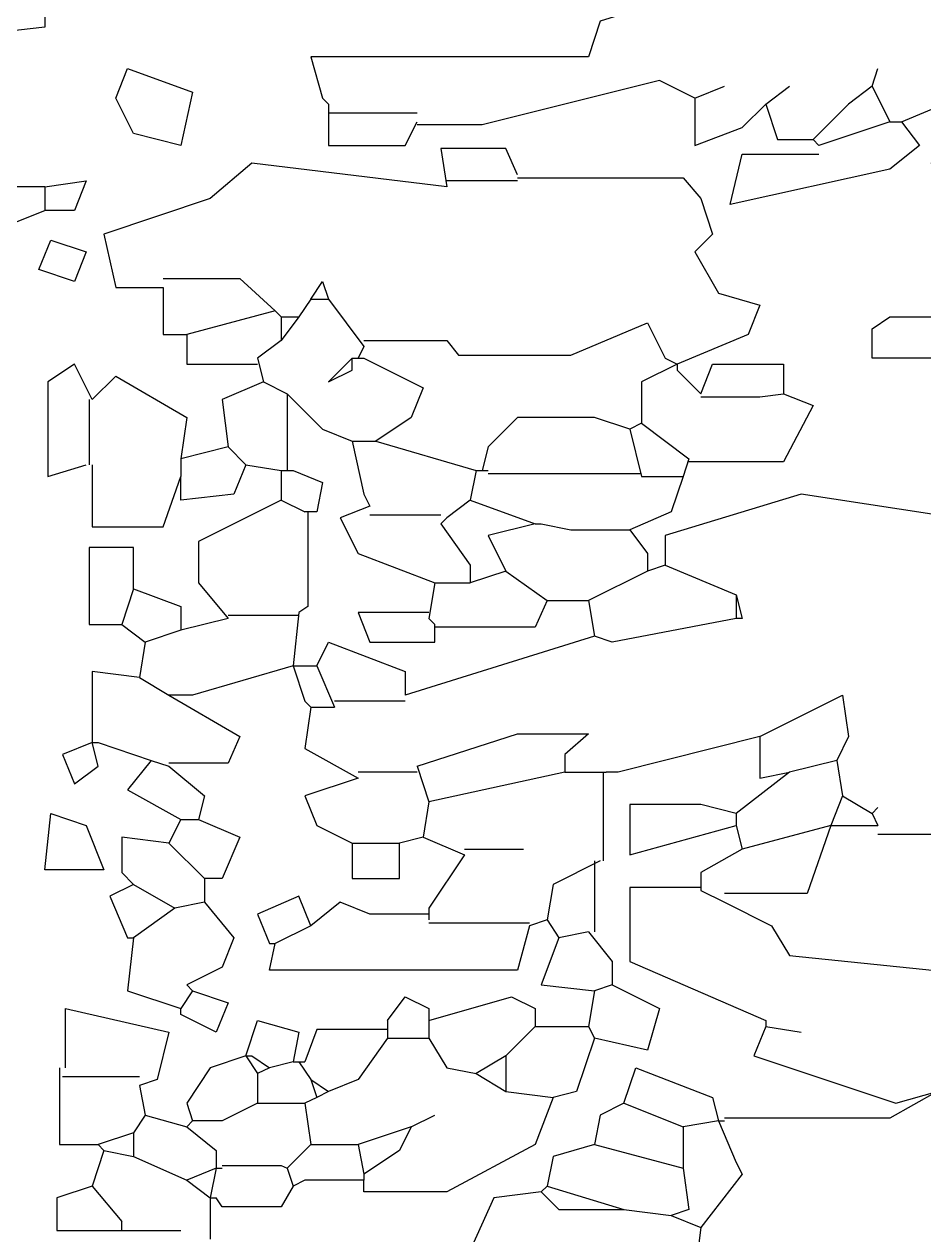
# Model space of a CAD drawing. Header units: metres. Extents: x -4 to 3.1, y -0.2 to 10.8.
# Drawn here: x -0.165 to 1.568, y 3.958 to 6.289 of the extents above; entities that cross this region are included whole.
import ezdxf

# ---------------------------------------------------------------- set-up
doc = ezdxf.new("R2010")
doc.units = ezdxf.units.M
doc.header["$LTSCALE"] = 0.2

msp = doc.modelspace()

# ---------------------------------------------------------------- linework, layer by layer
at = {"linetype": 'Continuous', "flags": 128}
for points in [[(1.457, 6.4539), (0.9447, 6.2946), (0.922, 6.2263), (0.387, 6.2263), (0.4098, 6.1466), (0.4212, 6.1352)], [(1.457, 6.4539), (0.9447, 6.2946), (0.922, 6.2263), (0.387, 6.2263), (0.4098, 6.1466), (0.4212, 6.1352)], [(-0.1252, 6.3856), (-0.1252, 6.2832), (-0.2277, 6.2718)], [(-0.1252, 6.3856), (-0.1252, 6.2832), (-0.2277, 6.2718)], [(0.0341, 6.2035), (0.1594, 6.158), (0.1366, 6.0555), (0.0455, 6.0783), (0.0114, 6.1466), (0.0341, 6.2035)], [(0.0341, 6.2035), (0.1594, 6.158), (0.1366, 6.0555), (0.0455, 6.0783), (0.0114, 6.1466), (0.0341, 6.2035)], [(1.4684, 6.1694), (1.4797, 6.2035)], [(1.4684, 6.1694), (1.4797, 6.2035)], [(1.1269, 6.1466), (1.0586, 6.1807), (0.7171, 6.0954), (0.5919, 6.0954)], [(1.1269, 6.1466), (1.0586, 6.1807), (0.7171, 6.0954), (0.5919, 6.0954)], [(1.1269, 6.1466), (1.1838, 6.1694)], [(1.2635, 6.1352), (1.309, 6.1694)], [(1.2635, 6.1352), (1.309, 6.1694)], [(1.2635, 6.1352), (1.309, 6.1694)], [(1.4684, 6.1694), (1.4228, 6.1352), (1.3545, 6.0669)], [(1.4684, 6.1694), (1.4228, 6.1352), (1.3545, 6.0669)], [(1.4684, 6.1694), (1.4228, 6.1352), (1.3545, 6.0669)], [(1.4684, 6.1694), (1.5025, 6.1011)], [(1.5253, 6.1011), (1.6619, 6.158), (1.7074, 6.1124), (1.5822, 6.0214), (1.6049, 5.9645), (1.8326, 6.0669), (1.9806, 5.9531), (2.1627, 6.0214), (2.1855, 5.9872)], [(1.5253, 6.1011), (1.6619, 6.158), (1.7074, 6.1124), (1.5822, 6.0214), (1.6049, 5.9645), (1.8326, 6.0669), (1.9806, 5.9531), (2.1627, 6.0214), (2.1855, 5.9872)], [(0.4212, 6.1352), (0.4212, 6.0555), (0.5691, 6.0555), (0.5919, 6.1011)], [(1.1269, 6.1466), (1.1269, 6.0555), (1.2179, 6.0897), (1.2635, 6.1352)], [(1.1269, 6.1466), (1.1269, 6.0555), (1.2179, 6.0897), (1.2635, 6.1352)], [(1.2635, 6.1352), (1.2862, 6.0669), (1.3545, 6.0669)], [(1.2635, 6.1352), (1.2862, 6.0669), (1.3545, 6.0669)], [(1.2635, 6.1352), (1.2862, 6.0669), (1.3545, 6.0669)], [(0.4212, 6.1181), (0.5919, 6.1181)], [(0.4212, 6.1181), (0.5919, 6.1181)], [(0.4212, 6.1181), (0.5919, 6.1181)], [(0.4212, 6.1181), (0.5919, 6.1181)], [(0.4212, 6.1181), (0.5919, 6.1181)], [(1.5253, 6.1011), (1.5594, 6.0555), (1.5025, 6.01), (1.1952, 5.9417), (1.2179, 6.0385), (1.3659, 6.0385)], [(1.5253, 6.1011), (1.5594, 6.0555), (1.5025, 6.01), (1.1952, 5.9417), (1.2179, 6.0385), (1.3659, 6.0385)], [(1.5253, 6.1011), (1.5594, 6.0555), (1.5025, 6.01), (1.1952, 5.9417), (1.2179, 6.0385), (1.3659, 6.0385)], [(1.5253, 6.1011), (1.5594, 6.0555), (1.5025, 6.01), (1.1952, 5.9417), (1.2179, 6.0385), (1.3659, 6.0385)], [(1.5253, 6.1011), (1.5594, 6.0555), (1.5025, 6.01), (1.1952, 5.9417), (1.2179, 6.0385), (1.3659, 6.0385)], [(1.5025, 6.1011), (1.3659, 6.0555)], [(1.5025, 6.1011), (1.3659, 6.0555)], [(1.5025, 6.1011), (1.3659, 6.0555)], [(1.5025, 6.1011), (1.3659, 6.0555)], [(1.5025, 6.1011), (1.3659, 6.0555)], [(1.5025, 6.1011), (1.3659, 6.0555)], [(1.5025, 6.1011), (1.3659, 6.0555)], [(1.5025, 6.1011), (1.3659, 6.0555)], [(1.5025, 6.1011), (1.3659, 6.0555)], [(1.5025, 6.1011), (1.5253, 6.1011)], [(1.5025, 6.1011), (1.5253, 6.1011)], [(1.3545, 6.0669), (1.3659, 6.0555)], [(0.7854, 5.9986), (0.7626, 6.0498), (0.6374, 6.0498), (0.6488, 5.9758)], [(0.7854, 5.9986), (0.7626, 6.0498), (0.6374, 6.0498), (0.6488, 5.9758)], [(0.6488, 5.9758), (0.2732, 6.0214), (0.1935, 5.9531), (-0.0114, 5.8848), (0.0114, 5.7823), (0.1024, 5.7823)], [(0.7854, 5.9929), (1.1041, 5.9929), (1.1383, 5.9531), (1.161, 5.8848), (1.1269, 5.8506), (1.1724, 5.771), (1.2521, 5.7482), (1.2293, 5.6913), (1.0927, 5.6344)], [(0.7854, 5.9929), (1.1041, 5.9929), (1.1383, 5.9531), (1.161, 5.8848), (1.1269, 5.8506), (1.1724, 5.771), (1.2521, 5.7482), (1.2293, 5.6913), (1.0927, 5.6344)], [(0.7854, 5.9929), (1.1041, 5.9929), (1.1383, 5.9531), (1.161, 5.8848), (1.1269, 5.8506), (1.1724, 5.771), (1.2521, 5.7482), (1.2293, 5.6913), (1.0927, 5.6344)], [(0.7854, 5.9929), (1.1041, 5.9929), (1.1383, 5.9531), (1.161, 5.8848), (1.1269, 5.8506), (1.1724, 5.771), (1.2521, 5.7482), (1.2293, 5.6913), (1.0927, 5.6344)], [(0.7854, 5.9929), (1.1041, 5.9929), (1.1383, 5.9531), (1.161, 5.8848), (1.1269, 5.8506), (1.1724, 5.771), (1.2521, 5.7482), (1.2293, 5.6913), (1.0927, 5.6344)], [(0.7854, 5.9929), (1.1041, 5.9929), (1.1383, 5.9531), (1.161, 5.8848), (1.1269, 5.8506), (1.1724, 5.771), (1.2521, 5.7482), (1.2293, 5.6913), (1.0927, 5.6344)], [(0.7854, 5.9929), (1.1041, 5.9929), (1.1383, 5.9531), (1.161, 5.8848), (1.1269, 5.8506), (1.1724, 5.771), (1.2521, 5.7482), (1.2293, 5.6913), (1.0927, 5.6344)], [(0.7854, 5.9929), (1.1041, 5.9929), (1.1383, 5.9531), (1.161, 5.8848), (1.1269, 5.8506), (1.1724, 5.771), (1.2521, 5.7482), (1.2293, 5.6913), (1.0927, 5.6344)], [(-0.1252, 5.9758), (-0.2049, 5.9758), (-0.1821, 5.9076), (-0.1252, 5.9303)], [(-0.1252, 5.9758), (-0.2049, 5.9758), (-0.1821, 5.9076), (-0.1252, 5.9303)], [(-0.1252, 5.9758), (-0.2049, 5.9758), (-0.1821, 5.9076), (-0.1252, 5.9303)], [(-0.1252, 5.9758), (-0.0455, 5.9872), (-0.0683, 5.9303), (-0.1252, 5.9303)], [(-0.1252, 5.9758), (-0.0455, 5.9872), (-0.0683, 5.9303), (-0.1252, 5.9303)], [(-0.1252, 5.9758), (-0.0455, 5.9872), (-0.0683, 5.9303), (-0.1252, 5.9303)], [(-0.1252, 5.9758), (-0.0455, 5.9872), (-0.0683, 5.9303), (-0.1252, 5.9303)], [(-0.1252, 5.9758), (-0.0455, 5.9872), (-0.0683, 5.9303), (-0.1252, 5.9303)], [(-0.1252, 5.9758), (-0.0455, 5.9872), (-0.0683, 5.9303), (-0.1252, 5.9303)], [(-0.1252, 5.9758), (-0.0455, 5.9872), (-0.0683, 5.9303), (-0.1252, 5.9303)], [(-0.1252, 5.9758), (-0.1252, 5.9303)], [(-0.1252, 5.9758), (-0.1252, 5.9303)], [(-0.1252, 5.9758), (-0.1252, 5.9303)], [(-0.1252, 5.9758), (-0.1252, 5.9303)], [(0.7854, 5.9872), (0.6488, 5.9872)], [(0.7854, 5.9872), (0.6488, 5.9872)], [(0.7854, 5.9872), (0.6488, 5.9872)], [(-0.1138, 5.8734), (-0.0455, 5.8506), (-0.0683, 5.7937), (-0.1366, 5.8165), (-0.1138, 5.8734)], [(-0.1138, 5.8734), (-0.0455, 5.8506), (-0.0683, 5.7937), (-0.1366, 5.8165), (-0.1138, 5.8734)], [(-0.1138, 5.8734), (-0.0455, 5.8506), (-0.0683, 5.7937), (-0.1366, 5.8165), (-0.1138, 5.8734)], [(0.1024, 5.7994), (0.2504, 5.7994), (0.3187, 5.7368)], [(0.1024, 5.7994), (0.2504, 5.7994), (0.3187, 5.7368)], [(0.1024, 5.7823), (0.1024, 5.6913), (0.148, 5.6913)], [(0.387, 5.7596), (0.4098, 5.7937), (0.4212, 5.7596)], [(0.387, 5.7596), (0.4098, 5.7937), (0.4212, 5.7596)], [(0.387, 5.7596), (0.3642, 5.7254)], [(0.387, 5.7596), (0.3642, 5.7254)], [(0.387, 5.7596), (0.3642, 5.7254)], [(0.387, 5.7596), (0.4212, 5.7596)], [(0.4212, 5.7596), (0.4894, 5.6685)], [(0.4212, 5.7596), (0.4894, 5.6685)], [(0.3187, 5.7368), (0.148, 5.6913)], [(0.3187, 5.7368), (0.3301, 5.7254)], [(0.3187, 5.7368), (0.3301, 5.7254)], [(0.3187, 5.7368), (0.3301, 5.7254)], [(0.3301, 5.7254), (0.3301, 5.6799)], [(0.3642, 5.7254), (0.3301, 5.6799)], [(0.3301, 5.7254), (0.3301, 5.6799)], [(0.3301, 5.7254), (0.3642, 5.7254)], [(0.3301, 5.7254), (0.3642, 5.7254)], [(0.3301, 5.7254), (0.3642, 5.7254)], [(0.3301, 5.7254), (0.3642, 5.7254)], [(0.3301, 5.7254), (0.3642, 5.7254)], [(0.4894, 5.6799), (0.6488, 5.6799), (0.6716, 5.6514), (0.8878, 5.6514), (1.0358, 5.7141), (1.07, 5.6458), (1.0927, 5.6344)], [(0.4894, 5.6799), (0.6488, 5.6799), (0.6716, 5.6514), (0.8878, 5.6514), (1.0358, 5.7141), (1.07, 5.6458), (1.0927, 5.6344)], [(0.4894, 5.6799), (0.6488, 5.6799), (0.6716, 5.6514), (0.8878, 5.6514), (1.0358, 5.7141), (1.07, 5.6458), (1.0927, 5.6344)], [(1.5025, 5.7254), (1.6277, 5.7254), (1.6163, 5.6458), (1.4684, 5.6458), (1.4684, 5.7027), (1.5025, 5.7254)], [(1.5025, 5.7254), (1.6277, 5.7254), (1.6163, 5.6458), (1.4684, 5.6458), (1.4684, 5.7027), (1.5025, 5.7254)], [(0.148, 5.6913), (0.148, 5.6344), (0.2846, 5.6344)], [(0.148, 5.6913), (0.148, 5.6344), (0.2846, 5.6344)], [(0.148, 5.6913), (0.148, 5.6344), (0.2846, 5.6344)], [(0.148, 5.6913), (0.148, 5.6344), (0.2846, 5.6344)], [(0.148, 5.6913), (0.148, 5.6344), (0.2846, 5.6344)], [(0.148, 5.6913), (0.148, 5.6344), (0.2846, 5.6344)], [(0.148, 5.6913), (0.148, 5.6344), (0.2846, 5.6344)], [(0.148, 5.6913), (0.148, 5.6344), (0.2846, 5.6344)], [(0.148, 5.6913), (0.148, 5.6344), (0.2846, 5.6344)], [(0.148, 5.6913), (0.148, 5.6344), (0.2846, 5.6344)], [(0.148, 5.6913), (0.148, 5.6344), (0.2846, 5.6344)], [(0.148, 5.6913), (0.148, 5.6344), (0.2846, 5.6344)], [(0.3301, 5.6799), (0.2846, 5.6458)], [(0.3301, 5.6799), (0.2846, 5.6458)], [(0.4894, 5.6685), (0.4781, 5.6458)], [(0.2846, 5.6458), (0.2959, 5.6002)], [(0.2846, 5.6458), (0.2959, 5.6002)], [(0.2846, 5.6458), (0.2959, 5.6002)], [(0.2846, 5.6458), (0.2959, 5.6002)], [(0.4667, 5.6458), (0.4212, 5.6002), (0.4667, 5.623), (0.4667, 5.6458)], [(0.4667, 5.6458), (0.4212, 5.6002), (0.4667, 5.623), (0.4667, 5.6458)], [(0.4667, 5.6458), (0.4781, 5.6458)], [(0.4781, 5.6458), (0.4894, 5.6458)], [(0.4894, 5.6458), (0.6033, 5.5888), (0.5805, 5.5319), (0.5122, 5.4864)], [(0.4894, 5.6458), (0.6033, 5.5888), (0.5805, 5.5319), (0.5122, 5.4864)], [(0.4894, 5.6458), (0.6033, 5.5888), (0.5805, 5.5319), (0.5122, 5.4864)], [(-0.0341, 5.5661), (-0.0683, 5.6344), (-0.1195, 5.6002), (-0.1195, 5.4181), (-0.0455, 5.4409)], [(-0.0341, 5.5661), (-0.0683, 5.6344), (-0.1195, 5.6002), (-0.1195, 5.4181), (-0.0455, 5.4409)], [(-0.0341, 5.5661), (-0.0683, 5.6344), (-0.1195, 5.6002), (-0.1195, 5.4181), (-0.0455, 5.4409)], [(-0.0341, 5.5661), (-0.0683, 5.6344), (-0.1195, 5.6002), (-0.1195, 5.4181), (-0.0455, 5.4409)], [(-0.0341, 5.5661), (-0.0683, 5.6344), (-0.1195, 5.6002), (-0.1195, 5.4181), (-0.0455, 5.4409)], [(-0.0341, 5.5661), (-0.0683, 5.6344), (-0.1195, 5.6002), (-0.1195, 5.4181), (-0.0455, 5.4409)], [(-0.0341, 5.5661), (-0.0683, 5.6344), (-0.1195, 5.6002), (-0.1195, 5.4181), (-0.0455, 5.4409)], [(-0.0341, 5.5661), (-0.0683, 5.6344), (-0.1195, 5.6002), (-0.1195, 5.4181), (-0.0455, 5.4409)], [(-0.0341, 5.5661), (-0.0683, 5.6344), (-0.1195, 5.6002), (-0.1195, 5.4181), (-0.0455, 5.4409)], [(-0.0341, 5.5661), (-0.0683, 5.6344), (-0.1195, 5.6002), (-0.1195, 5.4181), (-0.0455, 5.4409)], [(1.0927, 5.6344), (1.0244, 5.6002), (1.0244, 5.5205)], [(1.0927, 5.6344), (1.0244, 5.6002), (1.0244, 5.5205)], [(1.0927, 5.6344), (1.0244, 5.6002), (1.0244, 5.5205)], [(1.0927, 5.6344), (1.0244, 5.6002), (1.0244, 5.5205)], [(1.0927, 5.6344), (1.0244, 5.6002), (1.0244, 5.5205)], [(1.0927, 5.6344), (1.0927, 5.623)], [(1.0927, 5.623), (1.1383, 5.5775)], [(1.0927, 5.623), (1.1383, 5.5775)], [(1.1383, 5.5775), (1.161, 5.6344), (1.2976, 5.6344), (1.2976, 5.5775)], [(1.1383, 5.5775), (1.161, 5.6344), (1.2976, 5.6344), (1.2976, 5.5775)], [(1.1383, 5.5775), (1.161, 5.6344), (1.2976, 5.6344), (1.2976, 5.5775)], [(1.1383, 5.5775), (1.161, 5.6344), (1.2976, 5.6344), (1.2976, 5.5775)], [(1.1383, 5.5775), (1.161, 5.6344), (1.2976, 5.6344), (1.2976, 5.5775)], [(1.1383, 5.5775), (1.161, 5.6344), (1.2976, 5.6344), (1.2976, 5.5775)], [(1.1383, 5.5775), (1.161, 5.6344), (1.2976, 5.6344), (1.2976, 5.5775)], [(1.1383, 5.5775), (1.161, 5.6344), (1.2976, 5.6344), (1.2976, 5.5775)], [(-0.0341, 5.5661), (0.0114, 5.6116), (0.148, 5.5319), (0.1366, 5.4522)], [(-0.0341, 5.5661), (0.0114, 5.6116), (0.148, 5.5319), (0.1366, 5.4522)], [(0.2959, 5.6002), (0.2163, 5.5661), (0.2277, 5.475)], [(0.2959, 5.6002), (0.3415, 5.5775)], [(0.2959, 5.6002), (0.3415, 5.5775)], [(0.2959, 5.6002), (0.3415, 5.5775)], [(0.2959, 5.6002), (0.3415, 5.5775)], [(0.2959, 5.6002), (0.3415, 5.5775)], [(0.3415, 5.5775), (0.4098, 5.5092), (0.4667, 5.4864)], [(0.3415, 5.5775), (0.4098, 5.5092), (0.4667, 5.4864)], [(0.3415, 5.5775), (0.3415, 5.4295)], [(0.3415, 5.5775), (0.3415, 5.4295)], [(1.2976, 5.5775), (1.3545, 5.5547), (1.2976, 5.4466), (1.1155, 5.4466)], [(1.1383, 5.5718), (1.2521, 5.5718), (1.2976, 5.5775)], [(1.1383, 5.5718), (1.2521, 5.5718), (1.2976, 5.5775)], [(1.1383, 5.5718), (1.2521, 5.5718), (1.2976, 5.5775)], [(1.1383, 5.5718), (1.2521, 5.5718), (1.2976, 5.5775)], [(1.1383, 5.5718), (1.2521, 5.5718), (1.2976, 5.5775)], [(1.1383, 5.5718), (1.2521, 5.5718), (1.2976, 5.5775)], [(1.1383, 5.5718), (1.2521, 5.5718), (1.2976, 5.5775)], [(-0.0398, 5.5661), (-0.0398, 5.4409)], [(1.0017, 5.5092), (0.9334, 5.5319), (0.7854, 5.5319), (0.7285, 5.475), (0.7171, 5.4295)], [(1.0017, 5.5092), (0.9334, 5.5319), (0.7854, 5.5319), (0.7285, 5.475), (0.7171, 5.4295)], [(1.0017, 5.5092), (0.9334, 5.5319), (0.7854, 5.5319), (0.7285, 5.475), (0.7171, 5.4295)], [(1.0244, 5.5205), (1.0017, 5.5092)], [(1.0244, 5.5205), (1.0017, 5.5092)], [(1.0244, 5.5205), (1.0017, 5.5092)], [(1.0244, 5.5205), (1.0017, 5.5092)], [(1.0017, 5.5092), (1.0244, 5.4181)], [(1.0017, 5.5092), (1.0244, 5.4181)], [(1.0244, 5.5205), (1.1155, 5.4522)], [(1.0244, 5.5205), (1.1155, 5.4522)], [(1.8781, 5.5092), (1.7985, 5.4295), (1.844, 5.3783), (1.9919, 5.3783), (2.0375, 5.2986), (1.8895, 5.2986), (1.3318, 5.384), (1.07, 5.3043), (1.07, 5.2474)], [(0.4667, 5.4864), (0.5122, 5.4864)], [(0.4667, 5.4864), (0.5122, 5.4864)], [(0.4667, 5.4864), (0.5122, 5.4864)], [(0.4667, 5.4864), (0.5122, 5.4864)], [(0.4667, 5.4864), (0.5122, 5.4864)], [(0.4667, 5.4864), (0.5122, 5.4864)], [(0.4667, 5.4864), (0.5122, 5.4864)], [(0.4667, 5.4864), (0.5122, 5.4864)], [(0.4667, 5.4864), (0.5122, 5.4864)], [(0.4667, 5.4864), (0.4894, 5.384), (0.5008, 5.3612)], [(0.4667, 5.4864), (0.5122, 5.4864)], [(0.4667, 5.4864), (0.5122, 5.4864)], [(0.4667, 5.4864), (0.5122, 5.4864)], [(0.4667, 5.4864), (0.5122, 5.4864)], [(0.4667, 5.4864), (0.5122, 5.4864)], [(0.5122, 5.4864), (0.7057, 5.4295)], [(0.5122, 5.4864), (0.7057, 5.4295)], [(0.5122, 5.4864), (0.7057, 5.4295)], [(0.5122, 5.4864), (0.7057, 5.4295)], [(0.5122, 5.4864), (0.7057, 5.4295)], [(0.5122, 5.4864), (0.7057, 5.4295)], [(0.5122, 5.4864), (0.7057, 5.4295)], [(0.5122, 5.4864), (0.7057, 5.4295)], [(0.5122, 5.4864), (0.7057, 5.4295)], [(0.2277, 5.475), (0.1366, 5.4522)], [(0.2277, 5.475), (0.2618, 5.4409)], [(0.2277, 5.475), (0.2618, 5.4409)], [(0.2277, 5.475), (0.2618, 5.4409)], [(-0.0341, 5.4409), (-0.0341, 5.3214), (0.1024, 5.3214), (0.1366, 5.4181)], [(0.1366, 5.4522), (0.1366, 5.4181)], [(0.2618, 5.4409), (0.239, 5.384), (0.1366, 5.3726), (0.1366, 5.4181)], [(0.2618, 5.4409), (0.239, 5.384), (0.1366, 5.3726), (0.1366, 5.4181)], [(0.2618, 5.4409), (0.3301, 5.4295)], [(0.2618, 5.4409), (0.3301, 5.4295)], [(1.1155, 5.4522), (1.1041, 5.4181)], [(0.3301, 5.4295), (0.3301, 5.3726)], [(0.3301, 5.4295), (0.3415, 5.4295)], [(0.3301, 5.4295), (0.3415, 5.4295)], [(0.3301, 5.4295), (0.3415, 5.4295)], [(0.3301, 5.4295), (0.3415, 5.4295)], [(0.3301, 5.4295), (0.3415, 5.4295)], [(0.3415, 5.4295), (0.3529, 5.4295)], [(0.3529, 5.4295), (0.4098, 5.4067), (0.3984, 5.3498), (0.3756, 5.3498)], [(0.7057, 5.4295), (0.6943, 5.3726)], [(0.7057, 5.4295), (0.6943, 5.3726)], [(0.7057, 5.4295), (0.7171, 5.4295)], [(0.7171, 5.4295), (0.7285, 5.4295)], [(0.7171, 5.4295), (0.7285, 5.4295)], [(0.7171, 5.4295), (0.7285, 5.4295)], [(0.7285, 5.4238), (1.0244, 5.4238)], [(1.1041, 5.4181), (1.0813, 5.3498), (1.0017, 5.3157)], [(1.1041, 5.4181), (1.0813, 5.3498), (1.0017, 5.3157)], [(1.1041, 5.4181), (1.0813, 5.3498), (1.0017, 5.3157)], [(1.0244, 5.4181), (1.1041, 5.4181)], [(0.3301, 5.3726), (0.1707, 5.2929), (0.1707, 5.2132), (0.2277, 5.1449)], [(0.3301, 5.3726), (0.1707, 5.2929), (0.1707, 5.2132), (0.2277, 5.1449)], [(0.3301, 5.3726), (0.1707, 5.2929), (0.1707, 5.2132), (0.2277, 5.1449)], [(0.3301, 5.3726), (0.1707, 5.2929), (0.1707, 5.2132), (0.2277, 5.1449)], [(0.3301, 5.3726), (0.1707, 5.2929), (0.1707, 5.2132), (0.2277, 5.1449)], [(0.3301, 5.3726), (0.3756, 5.3498)], [(0.5008, 5.3612), (0.4439, 5.3384), (0.4781, 5.2701), (0.626, 5.2132)], [(0.5008, 5.3612), (0.4439, 5.3384), (0.4781, 5.2701), (0.626, 5.2132)], [(0.6943, 5.3726), (0.6488, 5.3384), (0.6374, 5.327)], [(0.6943, 5.3726), (0.8195, 5.327)], [(0.6943, 5.3726), (0.8195, 5.327)], [(0.6943, 5.3726), (0.8195, 5.327)], [(0.6943, 5.3726), (0.8195, 5.327)], [(0.3813, 5.3498), (0.3813, 5.1677), (0.3642, 5.1563)], [(0.3813, 5.3498), (0.3813, 5.1677), (0.3642, 5.1563)], [(0.3813, 5.3498), (0.3813, 5.1677), (0.3642, 5.1563)], [(0.3813, 5.3498), (0.3813, 5.1677), (0.3642, 5.1563)], [(0.5008, 5.3441), (0.6374, 5.3441)], [(0.5008, 5.3441), (0.6374, 5.3441)], [(0.6374, 5.327), (0.6943, 5.2474), (0.6943, 5.2132)], [(0.6374, 5.327), (0.6943, 5.2474), (0.6943, 5.2132)], [(0.8195, 5.327), (0.7285, 5.3043), (0.7626, 5.236)], [(0.8195, 5.327), (0.7285, 5.3043), (0.7626, 5.236)], [(0.8195, 5.327), (0.7285, 5.3043), (0.7626, 5.236)], [(0.8195, 5.327), (0.7285, 5.3043), (0.7626, 5.236)], [(0.8195, 5.327), (0.7285, 5.3043), (0.7626, 5.236)], [(0.8195, 5.327), (0.7285, 5.3043), (0.7626, 5.236)], [(0.8195, 5.327), (0.7285, 5.3043), (0.7626, 5.236)], [(0.8195, 5.327), (0.7285, 5.3043), (0.7626, 5.236)], [(0.8195, 5.327), (0.7285, 5.3043), (0.7626, 5.236)], [(0.8195, 5.327), (0.8309, 5.327)], [(0.8309, 5.327), (0.8878, 5.3157)], [(0.8309, 5.327), (0.8878, 5.3157)], [(0.8309, 5.327), (0.8878, 5.3157)], [(0.8309, 5.327), (0.8878, 5.3157)], [(0.8309, 5.327), (0.8878, 5.3157)], [(0.8878, 5.3157), (1.0017, 5.3157)], [(0.8878, 5.3157), (1.0017, 5.3157)], [(1.0017, 5.3157), (1.0358, 5.2701), (1.0358, 5.236)], [(1.0017, 5.3157), (1.0358, 5.2701), (1.0358, 5.236)], [(1.0017, 5.3157), (1.0358, 5.2701), (1.0358, 5.236)], [(0.0455, 5.2018), (0.0455, 5.2815), (-0.0398, 5.2815), (-0.0398, 5.1335), (0.0228, 5.1335)], [(1.07, 5.2474), (1.0358, 5.236)], [(1.07, 5.2474), (1.0358, 5.236)], [(1.07, 5.2474), (1.0358, 5.236)], [(1.07, 5.2474), (1.0358, 5.236)], [(1.07, 5.2474), (1.2065, 5.1904)], [(1.07, 5.2474), (1.2065, 5.1904)], [(1.07, 5.2474), (1.2065, 5.1904)], [(1.07, 5.2474), (1.2065, 5.1904)], [(1.07, 5.2474), (1.2065, 5.1904)], [(1.07, 5.2474), (1.2065, 5.1904)], [(1.07, 5.2474), (1.2065, 5.1904)], [(1.07, 5.2474), (1.2065, 5.1904)], [(1.07, 5.2474), (1.2065, 5.1904)], [(0.7626, 5.236), (0.6943, 5.2132)], [(0.7626, 5.236), (0.8423, 5.1791)], [(0.7626, 5.236), (0.8423, 5.1791)], [(0.7626, 5.236), (0.8423, 5.1791)], [(0.7626, 5.236), (0.8423, 5.1791)], [(0.7626, 5.236), (0.8423, 5.1791)], [(1.0358, 5.236), (0.922, 5.1791)], [(1.0358, 5.236), (0.922, 5.1791)], [(0.0455, 5.2018), (0.0228, 5.1335)], [(0.0455, 5.2018), (0.1366, 5.1677), (0.1366, 5.1222)], [(0.626, 5.2132), (0.6147, 5.1449)], [(0.626, 5.2132), (0.6943, 5.2132)], [(0.626, 5.2132), (0.6943, 5.2132)], [(0.626, 5.2132), (0.6943, 5.2132)], [(0.8423, 5.1791), (0.8195, 5.1278), (0.626, 5.1278)], [(0.8423, 5.1791), (0.8195, 5.1278), (0.626, 5.1278)], [(0.8423, 5.1791), (0.8195, 5.1278), (0.626, 5.1278)], [(0.8423, 5.1791), (0.8195, 5.1278), (0.626, 5.1278)], [(0.8423, 5.1791), (0.922, 5.1791)], [(0.8423, 5.1791), (0.922, 5.1791)], [(0.922, 5.1791), (0.9334, 5.1108)], [(0.922, 5.1791), (0.9334, 5.1108)], [(1.2065, 5.1904), (1.2065, 5.1449)], [(1.2065, 5.1904), (1.2179, 5.1449), (1.2065, 5.1449)], [(0.3642, 5.1506), (0.2277, 5.1506)], [(0.3642, 5.1506), (0.2277, 5.1506)], [(0.3642, 5.1563), (0.3529, 5.0539)], [(0.6147, 5.1563), (0.4781, 5.1563), (0.5008, 5.0994), (0.626, 5.0994), (0.626, 5.1335)], [(0.6147, 5.1563), (0.4781, 5.1563), (0.5008, 5.0994), (0.626, 5.0994), (0.626, 5.1335)], [(0.6147, 5.1563), (0.4781, 5.1563), (0.5008, 5.0994), (0.626, 5.0994), (0.626, 5.1335)], [(0.6147, 5.1563), (0.4781, 5.1563), (0.5008, 5.0994), (0.626, 5.0994), (0.626, 5.1335)], [(0.6147, 5.1563), (0.4781, 5.1563), (0.5008, 5.0994), (0.626, 5.0994), (0.626, 5.1335)], [(0.0228, 5.1335), (0.0683, 5.0994)], [(0.0228, 5.1335), (0.0683, 5.0994)], [(0.2277, 5.1449), (0.1366, 5.1222)], [(0.6147, 5.1449), (0.626, 5.1335)], [(0.6147, 5.1449), (0.626, 5.1335)], [(0.6147, 5.1449), (0.626, 5.1335)], [(0.6147, 5.1449), (0.626, 5.1335)], [(0.6147, 5.1449), (0.626, 5.1335)], [(0.6147, 5.1449), (0.626, 5.1335)], [(0.6147, 5.1449), (0.626, 5.1335)], [(0.6147, 5.1449), (0.626, 5.1335)], [(0.6147, 5.1449), (0.626, 5.1335)], [(0.6147, 5.1449), (0.626, 5.1335)], [(0.6147, 5.1449), (0.626, 5.1335)], [(0.6147, 5.1449), (0.626, 5.1335)], [(0.6147, 5.1449), (0.626, 5.1335)], [(0.6147, 5.1449), (0.626, 5.1335)], [(0.6147, 5.1449), (0.626, 5.1335)], [(1.2065, 5.1449), (0.9675, 5.0994), (0.9334, 5.1108)], [(1.2065, 5.1449), (0.9675, 5.0994), (0.9334, 5.1108)], [(1.2065, 5.1449), (0.9675, 5.0994), (0.9334, 5.1108)], [(1.2065, 5.1449), (0.9675, 5.0994), (0.9334, 5.1108)], [(0.1366, 5.1222), (0.0683, 5.0994)], [(0.1366, 5.1222), (0.0683, 5.0994)], [(0.9334, 5.1108), (0.5691, 4.9969)], [(0.9334, 5.1108), (0.5691, 4.9969)], [(0.9334, 5.1108), (0.5691, 4.9969)], [(0.0683, 5.0994), (0.0569, 5.0311)], [(0.3984, 5.0539), (0.4212, 5.0994), (0.5691, 5.0425), (0.5691, 4.9969)], [(0.3984, 5.0539), (0.4212, 5.0994), (0.5691, 5.0425), (0.5691, 4.9969)], [(0.0569, 5.0311), (-0.0341, 5.0425), (-0.0341, 4.9059)], [(0.3529, 5.0539), (0.1594, 4.9969), (0.1138, 4.9969)], [(0.3529, 5.0539), (0.1594, 4.9969), (0.1138, 4.9969)], [(0.3529, 5.0539), (0.1594, 4.9969), (0.1138, 4.9969)], [(0.3529, 5.0539), (0.3642, 5.0539)], [(0.3529, 5.0539), (0.3642, 5.0539)], [(0.3529, 5.0539), (0.3756, 4.9856), (0.387, 4.9742)], [(0.3642, 5.0539), (0.3984, 5.0539)], [(0.3642, 5.0539), (0.3984, 5.0539)], [(0.3984, 5.0539), (0.4325, 4.9742)], [(0.3984, 5.0539), (0.4325, 4.9742)], [(0.3984, 5.0539), (0.4325, 4.9742)], [(0.3984, 5.0539), (0.4325, 4.9742)], [(0.3984, 5.0539), (0.4325, 4.9742)], [(0.3984, 5.0539), (0.4325, 4.9742)], [(0.3984, 5.0539), (0.4325, 4.9742)], [(0.3984, 5.0539), (0.4325, 4.9742)], [(0.3984, 5.0539), (0.4325, 4.9742)], [(0.3984, 5.0539), (0.4325, 4.9742)], [(0.0569, 5.0311), (0.1138, 4.9969)], [(0.0569, 5.0311), (0.1138, 4.9969)], [(0.0569, 5.0311), (0.1138, 4.9969)], [(0.1138, 4.9969), (0.2504, 4.9173), (0.2277, 4.866), (0.1138, 4.866)], [(0.1138, 4.9969), (0.2504, 4.9173), (0.2277, 4.866), (0.1138, 4.866)], [(0.1138, 4.9969), (0.2504, 4.9173), (0.2277, 4.866), (0.1138, 4.866)], [(0.1138, 4.9969), (0.2504, 4.9173), (0.2277, 4.866), (0.1138, 4.866)], [(0.1138, 4.9969), (0.2504, 4.9173), (0.2277, 4.866), (0.1138, 4.866)], [(0.1138, 4.9969), (0.2504, 4.9173), (0.2277, 4.866), (0.1138, 4.866)], [(0.1138, 4.9969), (0.2504, 4.9173), (0.2277, 4.866), (0.1138, 4.866)], [(0.1138, 4.9969), (0.2504, 4.9173), (0.2277, 4.866), (0.1138, 4.866)], [(0.1138, 4.9969), (0.2504, 4.9173), (0.2277, 4.866), (0.1138, 4.866)], [(1.2521, 4.9173), (1.4114, 4.9969), (1.4228, 4.9173), (1.4001, 4.8717)], [(1.2521, 4.9173), (1.4114, 4.9969), (1.4228, 4.9173), (1.4001, 4.8717)], [(1.2521, 4.9173), (1.4114, 4.9969), (1.4228, 4.9173), (1.4001, 4.8717)], [(0.387, 4.9742), (0.3756, 4.8945), (0.4781, 4.8376)], [(0.387, 4.9742), (0.4325, 4.9742)], [(0.5691, 4.9856), (0.4325, 4.9856)], [(0.5919, 4.8604), (0.7854, 4.923), (0.922, 4.923), (0.8765, 4.8831), (0.8765, 4.849)], [(-0.0341, 4.9059), (-0.0911, 4.8831), (-0.0683, 4.8262), (-0.0228, 4.8604), (-0.0341, 4.9059)], [(-0.0341, 4.9059), (-0.0911, 4.8831), (-0.0683, 4.8262), (-0.0228, 4.8604), (-0.0341, 4.9059)], [(-0.0341, 4.9059), (-0.0911, 4.8831), (-0.0683, 4.8262), (-0.0228, 4.8604), (-0.0341, 4.9059)], [(-0.0341, 4.9059), (-0.0911, 4.8831), (-0.0683, 4.8262), (-0.0228, 4.8604), (-0.0341, 4.9059)], [(-0.0341, 4.9059), (-0.0228, 4.9059)], [(-0.0228, 4.9059), (0.0797, 4.8717)], [(-0.0228, 4.9059), (0.0797, 4.8717)], [(1.2521, 4.9173), (0.9789, 4.849), (0.9561, 4.849)], [(1.2521, 4.9173), (0.9789, 4.849), (0.9561, 4.849)], [(1.2521, 4.9173), (1.2521, 4.8376), (1.309, 4.849)], [(1.2521, 4.9173), (1.2521, 4.8376), (1.309, 4.849)], [(0.0797, 4.8717), (0.0341, 4.8148), (0.1366, 4.7579)], [(0.0797, 4.8717), (0.0341, 4.8148), (0.1366, 4.7579)], [(0.0797, 4.8717), (0.0341, 4.8148), (0.1366, 4.7579)], [(0.0797, 4.8717), (0.0341, 4.8148), (0.1366, 4.7579)], [(0.0797, 4.8717), (0.0341, 4.8148), (0.1366, 4.7579)], [(0.0797, 4.8717), (0.1138, 4.8604)], [(0.0797, 4.8717), (0.1138, 4.8604)], [(0.0797, 4.8717), (0.1138, 4.8604)], [(0.0797, 4.8717), (0.1138, 4.8604)], [(0.0797, 4.8717), (0.1138, 4.8604)], [(0.0797, 4.8717), (0.1138, 4.8604)], [(1.4001, 4.8717), (1.309, 4.849)], [(1.4001, 4.8717), (1.309, 4.849)], [(1.4001, 4.8717), (1.4114, 4.8034)], [(1.4001, 4.8717), (1.4114, 4.8034)], [(0.1138, 4.8604), (0.1821, 4.8034), (0.1707, 4.7579)], [(0.1138, 4.8604), (0.1821, 4.8034), (0.1707, 4.7579)], [(0.1138, 4.8604), (0.1821, 4.8034), (0.1707, 4.7579)], [(0.5919, 4.849), (0.4781, 4.849)], [(0.5919, 4.8604), (0.6147, 4.7921)], [(0.5919, 4.8604), (0.6147, 4.7921)], [(0.8765, 4.849), (0.6147, 4.7921)], [(0.8765, 4.849), (0.6147, 4.7921)], [(0.8765, 4.849), (0.6147, 4.7921)], [(0.8765, 4.849), (0.6147, 4.7921)], [(0.8765, 4.849), (0.6147, 4.7921)], [(0.8765, 4.849), (0.9561, 4.849)], [(0.9504, 4.849), (0.9504, 4.6782)], [(1.309, 4.849), (1.2065, 4.7693)], [(0.4781, 4.8376), (0.3756, 4.8034), (0.3984, 4.7465), (0.4667, 4.7124)], [(0.4781, 4.8376), (0.3756, 4.8034), (0.3984, 4.7465), (0.4667, 4.7124)], [(0.4781, 4.8376), (0.3756, 4.8034), (0.3984, 4.7465), (0.4667, 4.7124)], [(0.4781, 4.8376), (0.3756, 4.8034), (0.3984, 4.7465), (0.4667, 4.7124)], [(0.4781, 4.8376), (0.3756, 4.8034), (0.3984, 4.7465), (0.4667, 4.7124)], [(0.4781, 4.8376), (0.3756, 4.8034), (0.3984, 4.7465), (0.4667, 4.7124)], [(1.4797, 4.7295), (1.6277, 4.7295), (1.8781, 4.7807), (2.0033, 4.8376), (2.0944, 4.8148), (2.0944, 4.701), (2.0489, 4.6327), (2.1399, 4.5189)], [(1.4797, 4.7295), (1.6277, 4.7295), (1.8781, 4.7807), (2.0033, 4.8376), (2.0944, 4.8148), (2.0944, 4.701), (2.0489, 4.6327), (2.1399, 4.5189)], [(1.4797, 4.7295), (1.6277, 4.7295), (1.8781, 4.7807), (2.0033, 4.8376), (2.0944, 4.8148), (2.0944, 4.701), (2.0489, 4.6327), (2.1399, 4.5189)], [(1.4114, 4.8034), (1.3887, 4.7465)], [(1.4114, 4.8034), (1.4684, 4.7693)], [(1.4114, 4.8034), (1.4684, 4.7693)], [(0.6147, 4.7921), (0.6033, 4.7238)], [(1.2065, 4.7693), (1.1383, 4.7864), (1.0017, 4.7864), (1.0017, 4.6896), (1.2065, 4.7465)], [(1.2065, 4.7693), (1.1383, 4.7864), (1.0017, 4.7864), (1.0017, 4.6896), (1.2065, 4.7465)], [(1.2065, 4.7693), (1.1383, 4.7864), (1.0017, 4.7864), (1.0017, 4.6896), (1.2065, 4.7465)], [(1.4684, 4.7693), (1.4797, 4.7807)], [(1.4684, 4.7693), (1.4797, 4.7807)], [(-0.1138, 4.7693), (-0.0455, 4.7465), (-0.0114, 4.6612), (-0.1252, 4.6612), (-0.1138, 4.7693)], [(0.1366, 4.7579), (0.1138, 4.7124)], [(0.1366, 4.7579), (0.1138, 4.7124)], [(0.1366, 4.7579), (0.1707, 4.7579)], [(0.1707, 4.7579), (0.2504, 4.7238), (0.2163, 4.6441), (0.1821, 4.6441)], [(0.1707, 4.7579), (0.2504, 4.7238), (0.2163, 4.6441), (0.1821, 4.6441)], [(0.1707, 4.7579), (0.2504, 4.7238), (0.2163, 4.6441), (0.1821, 4.6441)], [(0.1707, 4.7579), (0.2504, 4.7238), (0.2163, 4.6441), (0.1821, 4.6441)], [(0.1707, 4.7579), (0.2504, 4.7238), (0.2163, 4.6441), (0.1821, 4.6441)], [(0.1707, 4.7579), (0.2504, 4.7238), (0.2163, 4.6441), (0.1821, 4.6441)], [(1.2065, 4.7693), (1.2065, 4.7465)], [(1.4684, 4.7693), (1.4797, 4.7465)], [(1.3887, 4.7465), (1.3431, 4.6156), (1.1838, 4.6156)], [(1.3887, 4.7465), (1.3431, 4.6156), (1.1838, 4.6156)], [(1.3887, 4.7465), (1.3431, 4.6156), (1.1838, 4.6156)], [(1.3887, 4.7465), (1.3431, 4.6156), (1.1838, 4.6156)], [(1.3887, 4.7465), (1.3431, 4.6156), (1.1838, 4.6156)], [(1.3887, 4.7465), (1.3431, 4.6156), (1.1838, 4.6156)], [(1.3887, 4.7465), (1.3431, 4.6156), (1.1838, 4.6156)], [(1.3887, 4.7465), (1.3431, 4.6156), (1.1838, 4.6156)], [(1.3887, 4.7465), (1.3431, 4.6156), (1.1838, 4.6156)], [(1.3887, 4.7465), (1.3431, 4.6156), (1.1838, 4.6156)], [(1.3887, 4.7465), (1.3431, 4.6156), (1.1838, 4.6156)], [(1.2065, 4.7465), (1.2179, 4.701)], [(1.2065, 4.7465), (1.2179, 4.701)], [(1.3887, 4.7465), (1.2179, 4.701)], [(1.3887, 4.7465), (1.2179, 4.701)], [(1.3887, 4.7465), (1.2179, 4.701)], [(1.3887, 4.7465), (1.4001, 4.7465)], [(1.4001, 4.7465), (1.4797, 4.7465)], [(1.4001, 4.7465), (1.4797, 4.7465)], [(1.4001, 4.7465), (1.4797, 4.7465)], [(1.4001, 4.7465), (1.4797, 4.7465)], [(1.4001, 4.7465), (1.4797, 4.7465)], [(0.1138, 4.7124), (0.0228, 4.7238), (0.0228, 4.6555), (0.0455, 4.6327)], [(0.1138, 4.7124), (0.0228, 4.7238), (0.0228, 4.6555), (0.0455, 4.6327)], [(0.1138, 4.7124), (0.0228, 4.7238), (0.0228, 4.6555), (0.0455, 4.6327)], [(0.1138, 4.7124), (0.0228, 4.7238), (0.0228, 4.6555), (0.0455, 4.6327)], [(0.1138, 4.7124), (0.0228, 4.7238), (0.0228, 4.6555), (0.0455, 4.6327)], [(0.1138, 4.7124), (0.1821, 4.6441)], [(0.1138, 4.7124), (0.1821, 4.6441)], [(0.1138, 4.7124), (0.1821, 4.6441)], [(0.4667, 4.7124), (0.4667, 4.6441), (0.5577, 4.6441), (0.5577, 4.7124)], [(0.4667, 4.7124), (0.5577, 4.7124)], [(0.4667, 4.7124), (0.4667, 4.6441), (0.5577, 4.6441), (0.5577, 4.7124)], [(0.4667, 4.7124), (0.5577, 4.7124)], [(0.4667, 4.7124), (0.4667, 4.6441), (0.5577, 4.6441), (0.5577, 4.7124)], [(0.6033, 4.7238), (0.5577, 4.7124)], [(0.6033, 4.7238), (0.683, 4.6896)], [(0.6033, 4.7238), (0.683, 4.6896)], [(0.683, 4.6896), (0.6147, 4.5872), (0.6147, 4.5644)], [(0.683, 4.6896), (0.6147, 4.5872), (0.6147, 4.5644)], [(0.683, 4.6896), (0.6147, 4.5872), (0.6147, 4.5644)], [(0.683, 4.701), (0.7968, 4.701)], [(1.2179, 4.701), (1.1383, 4.6555), (1.1383, 4.6213)], [(1.2179, 4.701), (1.1383, 4.6555), (1.1383, 4.6213)], [(1.2179, 4.701), (1.1383, 4.6555), (1.1383, 4.6213)], [(0.9447, 4.6782), (0.8537, 4.6327), (0.8423, 4.5644)], [(0.9334, 4.6782), (0.9334, 4.5416)], [(0.9334, 4.6782), (0.9334, 4.5416)], [(0.9334, 4.6782), (0.9334, 4.5416)], [(0.1821, 4.6441), (0.1821, 4.5986)], [(0.1821, 4.6441), (0.1821, 4.5986)], [(0.0455, 4.6327), (0, 4.6099), (0.0341, 4.5303), (0.0455, 4.5303)], [(0.0455, 4.6327), (0.1252, 4.5872)], [(1.1383, 4.627), (1.0017, 4.627), (1.0017, 4.4847), (1.2635, 4.3709), (1.2635, 4.3595)], [(1.1383, 4.627), (1.0017, 4.627), (1.0017, 4.4847), (1.2635, 4.3709), (1.2635, 4.3595)], [(1.1383, 4.627), (1.0017, 4.627), (1.0017, 4.4847), (1.2635, 4.3709), (1.2635, 4.3595)], [(1.1383, 4.6213), (1.1838, 4.5986)], [(1.1383, 4.6213), (1.1838, 4.5986)], [(0.1821, 4.5986), (0.1252, 4.5872)], [(0.1821, 4.5986), (0.239, 4.5303), (0.2163, 4.4733), (0.148, 4.4392), (0.1594, 4.4278)], [(0.387, 4.553), (0.3642, 4.6099), (0.2846, 4.5758), (0.3073, 4.5189), (0.3187, 4.5189)], [(0.387, 4.553), (0.3642, 4.6099), (0.2846, 4.5758), (0.3073, 4.5189), (0.3187, 4.5189)], [(0.387, 4.553), (0.3642, 4.6099), (0.2846, 4.5758), (0.3073, 4.5189), (0.3187, 4.5189)], [(0.387, 4.553), (0.3642, 4.6099), (0.2846, 4.5758), (0.3073, 4.5189), (0.3187, 4.5189)], [(0.6147, 4.5758), (0.5008, 4.5758), (0.4439, 4.5986), (0.387, 4.553)], [(0.6147, 4.5758), (0.5008, 4.5758), (0.4439, 4.5986), (0.387, 4.553)], [(0.6147, 4.5758), (0.5008, 4.5758), (0.4439, 4.5986), (0.387, 4.553)], [(0.6147, 4.5758), (0.5008, 4.5758), (0.4439, 4.5986), (0.387, 4.553)], [(0.6147, 4.5758), (0.5008, 4.5758), (0.4439, 4.5986), (0.387, 4.553)], [(1.1838, 4.5986), (1.2748, 4.553), (1.309, 4.4961), (1.7529, 4.4506), (2.1399, 4.5189)], [(1.1838, 4.5986), (1.2748, 4.553), (1.309, 4.4961), (1.7529, 4.4506), (2.1399, 4.5189)], [(1.1838, 4.5986), (1.2748, 4.553), (1.309, 4.4961), (1.7529, 4.4506), (2.1399, 4.5189)], [(1.1838, 4.5986), (1.2748, 4.553), (1.309, 4.4961), (1.7529, 4.4506), (2.1399, 4.5189)], [(1.1838, 4.5986), (1.2748, 4.553), (1.309, 4.4961), (1.7529, 4.4506), (2.1399, 4.5189)], [(1.1838, 4.5986), (1.2748, 4.553), (1.309, 4.4961), (1.7529, 4.4506), (2.1399, 4.5189)], [(0.1252, 4.5872), (0.0455, 4.5303)], [(0.1252, 4.5872), (0.0455, 4.5303)], [(0.1252, 4.5872), (0.0455, 4.5303)], [(0.1252, 4.5872), (0.0455, 4.5303)], [(0.1252, 4.5872), (0.0455, 4.5303)], [(0.1252, 4.5872), (0.0455, 4.5303)], [(0.8082, 4.553), (0.7854, 4.4677), (0.3073, 4.4677), (0.3187, 4.5189)], [(0.8082, 4.553), (0.7854, 4.4677), (0.3073, 4.4677), (0.3187, 4.5189)], [(0.8082, 4.553), (0.7854, 4.4677), (0.3073, 4.4677), (0.3187, 4.5189)], [(0.8082, 4.553), (0.7854, 4.4677), (0.3073, 4.4677), (0.3187, 4.5189)], [(0.387, 4.553), (0.3187, 4.5189)], [(0.6147, 4.5587), (0.8082, 4.5587)], [(0.8423, 4.5644), (0.8082, 4.553)], [(0.8423, 4.5644), (0.8082, 4.553)], [(0.8423, 4.5644), (0.8082, 4.553)], [(0.8423, 4.5644), (0.8082, 4.553)], [(0.8423, 4.5644), (0.8082, 4.553)], [(0.8423, 4.5644), (0.8651, 4.5303)], [(0.0455, 4.5303), (0.0341, 4.4278), (0.1366, 4.3937)], [(0.8651, 4.5303), (0.8309, 4.4392), (0.9334, 4.4278)], [(0.8651, 4.5303), (0.8309, 4.4392), (0.9334, 4.4278)], [(0.922, 4.5416), (0.8651, 4.5303)], [(0.922, 4.5416), (0.8651, 4.5303)], [(0.922, 4.5416), (0.9675, 4.4847), (0.9675, 4.4392)], [(0.922, 4.5416), (0.9675, 4.4847), (0.9675, 4.4392)], [(0.922, 4.5416), (0.9675, 4.4847), (0.9675, 4.4392)], [(0.9675, 4.4392), (0.9334, 4.4278)], [(0.9675, 4.4392), (0.9334, 4.4278)], [(0.9675, 4.4392), (0.9334, 4.4278)], [(0.9675, 4.4392), (0.9334, 4.4278)], [(0.9675, 4.4392), (1.0586, 4.3937), (1.0358, 4.314), (0.9334, 4.3368)], [(0.9675, 4.4392), (1.0586, 4.3937), (1.0358, 4.314), (0.9334, 4.3368)], [(0.1594, 4.4278), (0.1366, 4.3937)], [(0.1594, 4.4278), (0.2277, 4.4051), (0.2049, 4.3481), (0.1366, 4.3823), (0.1366, 4.3937)], [(0.1594, 4.4278), (0.2277, 4.4051), (0.2049, 4.3481), (0.1366, 4.3823), (0.1366, 4.3937)], [(0.1594, 4.4278), (0.2277, 4.4051), (0.2049, 4.3481), (0.1366, 4.3823), (0.1366, 4.3937)], [(0.1594, 4.4278), (0.2277, 4.4051), (0.2049, 4.3481), (0.1366, 4.3823), (0.1366, 4.3937)], [(0.535, 4.3709), (0.5691, 4.4164), (0.6147, 4.3937), (0.6147, 4.3709)], [(0.535, 4.3709), (0.5691, 4.4164), (0.6147, 4.3937), (0.6147, 4.3709)], [(0.535, 4.3709), (0.5691, 4.4164), (0.6147, 4.3937), (0.6147, 4.3709)], [(0.535, 4.3709), (0.5691, 4.4164), (0.6147, 4.3937), (0.6147, 4.3709)], [(0.535, 4.3709), (0.5691, 4.4164), (0.6147, 4.3937), (0.6147, 4.3709)], [(0.6147, 4.3709), (0.774, 4.4164), (0.8195, 4.3937), (0.8195, 4.3595)], [(0.6147, 4.3709), (0.774, 4.4164), (0.8195, 4.3937), (0.8195, 4.3595)], [(0.9334, 4.4278), (0.922, 4.3595)], [(0.9334, 4.4278), (0.922, 4.3595)], [(0.9334, 4.4278), (0.922, 4.3595)], [(0.9334, 4.4278), (0.922, 4.3595)], [(0.9334, 4.4278), (0.922, 4.3595)], [(-0.0854, 4.2798), (-0.0854, 4.3937), (0.1138, 4.3481), (0.0911, 4.2571), (0.0569, 4.2457)], [(0.2618, 4.3026), (0.2846, 4.3709), (0.3642, 4.3481), (0.3529, 4.2912)], [(0.535, 4.3709), (0.535, 4.3368)], [(0.535, 4.3709), (0.535, 4.3368)], [(0.535, 4.3709), (0.535, 4.3368)], [(0.535, 4.3709), (0.535, 4.3368)], [(0.535, 4.3709), (0.535, 4.3368)], [(0.6147, 4.3709), (0.6147, 4.3368)], [(0.8195, 4.3595), (0.7626, 4.3026)], [(0.8195, 4.3595), (0.922, 4.3595)], [(0.922, 4.3595), (0.9334, 4.3368)], [(0.922, 4.3595), (0.9334, 4.3368)], [(0.922, 4.3595), (0.9334, 4.3368)], [(0.922, 4.3595), (0.9334, 4.3368)], [(0.922, 4.3595), (0.9334, 4.3368)], [(0.922, 4.3595), (0.9334, 4.3368)], [(0.922, 4.3595), (0.9334, 4.3368)], [(0.922, 4.3595), (0.9334, 4.3368)], [(0.922, 4.3595), (0.9334, 4.3368)], [(0.922, 4.3595), (0.9334, 4.3368)], [(0.922, 4.3595), (0.9334, 4.3368)], [(1.2635, 4.3595), (1.2407, 4.3026), (1.5139, 4.2116), (1.5936, 4.2343), (1.5025, 4.1831), (1.1838, 4.1831)], [(1.2635, 4.3595), (1.3318, 4.3481)], [(0.535, 4.3538), (0.3984, 4.3538), (0.3756, 4.2912)], [(0.535, 4.3368), (0.4781, 4.2571), (0.4212, 4.2343)], [(0.535, 4.3368), (0.6147, 4.3368)], [(0.535, 4.3368), (0.6147, 4.3368)], [(0.6147, 4.3368), (0.6488, 4.2798), (0.7057, 4.2685)], [(0.9334, 4.3368), (0.8992, 4.2343), (0.8537, 4.2229)], [(0.9334, 4.3368), (0.8992, 4.2343), (0.8537, 4.2229)], [(0.9334, 4.3368), (0.8992, 4.2343), (0.8537, 4.2229)], [(0.9334, 4.3368), (0.8992, 4.2343), (0.8537, 4.2229)], [(0.9334, 4.3368), (0.8992, 4.2343), (0.8537, 4.2229)], [(0.2618, 4.3026), (0.1935, 4.2798), (0.148, 4.2116), (0.1594, 4.1774)], [(0.2618, 4.3026), (0.1935, 4.2798), (0.148, 4.2116), (0.1594, 4.1774)], [(0.2618, 4.3026), (0.1935, 4.2798), (0.148, 4.2116), (0.1594, 4.1774)], [(0.2618, 4.3026), (0.1935, 4.2798), (0.148, 4.2116), (0.1594, 4.1774)], [(0.2618, 4.3026), (0.1935, 4.2798), (0.148, 4.2116), (0.1594, 4.1774)], [(0.2618, 4.3026), (0.1935, 4.2798), (0.148, 4.2116), (0.1594, 4.1774)], [(0.2618, 4.3026), (0.2846, 4.2685)], [(0.2618, 4.3026), (0.2846, 4.2685)], [(0.2618, 4.3026), (0.2846, 4.2685)], [(0.2618, 4.3026), (0.2732, 4.3026)], [(0.2618, 4.3026), (0.2846, 4.2685)], [(0.2618, 4.3026), (0.2846, 4.2685)], [(0.2618, 4.3026), (0.2732, 4.3026)], [(0.2618, 4.3026), (0.2846, 4.2685)], [(0.2618, 4.3026), (0.2846, 4.2685)], [(0.2732, 4.3026), (0.3073, 4.2798)], [(0.2732, 4.3026), (0.3073, 4.2798)], [(0.3529, 4.2912), (0.3073, 4.2798)], [(0.3529, 4.2912), (0.3073, 4.2798)], [(0.3529, 4.2912), (0.3073, 4.2798)], [(0.3529, 4.2912), (0.3073, 4.2798)], [(0.3529, 4.2912), (0.3073, 4.2798)], [(0.3529, 4.2912), (0.3073, 4.2798)], [(0.3529, 4.2912), (0.3642, 4.2912)], [(0.3642, 4.2912), (0.3756, 4.2912)], [(0.3642, 4.2912), (0.387, 4.2571)], [(0.3642, 4.2912), (0.3756, 4.2912)], [(0.3642, 4.2912), (0.387, 4.2571)], [(0.3642, 4.2912), (0.387, 4.2571)], [(0.7626, 4.3026), (0.7057, 4.2685)], [(0.7626, 4.3026), (0.7626, 4.2343)], [(0.7626, 4.3026), (0.7626, 4.2343)], [(0.7626, 4.3026), (0.7626, 4.2343)], [(0.7626, 4.3026), (0.7626, 4.2343)], [(0.7626, 4.3026), (0.7626, 4.2343)], [(0.7626, 4.3026), (0.7626, 4.2343)], [(0.7626, 4.3026), (0.7626, 4.2343)], [(0.7626, 4.3026), (0.7626, 4.2343)], [(0.7626, 4.3026), (0.7626, 4.2343)], [(0.7626, 4.3026), (0.7626, 4.2343)], [(-0.0968, 4.2798), (-0.0968, 4.1319), (-0.0228, 4.1319)], [(0.3073, 4.2798), (0.2846, 4.2685)], [(0.3073, 4.2798), (0.2846, 4.2685)], [(0.3073, 4.2798), (0.2846, 4.2685)], [(0.3073, 4.2798), (0.2846, 4.2685)], [(0.3073, 4.2798), (0.2846, 4.2685)], [(0.3073, 4.2798), (0.2846, 4.2685)], [(0.3073, 4.2798), (0.2846, 4.2685)], [(0.3073, 4.2798), (0.2846, 4.2685)], [(0.3073, 4.2798), (0.2846, 4.2685)], [(0.3073, 4.2798), (0.2846, 4.2685)], [(0.2846, 4.2685), (0.2846, 4.2116)], [(0.2846, 4.2685), (0.2846, 4.2116)], [(0.2846, 4.2685), (0.2846, 4.2116)], [(0.2846, 4.2685), (0.2846, 4.2116)], [(0.2846, 4.2685), (0.2846, 4.2116)], [(0.2846, 4.2685), (0.2846, 4.2116)], [(0.7057, 4.2685), (0.7626, 4.2343)], [(0.9903, 4.2116), (1.0131, 4.2798), (1.161, 4.2229), (1.1724, 4.1774)], [(0.9903, 4.2116), (1.0131, 4.2798), (1.161, 4.2229), (1.1724, 4.1774)], [(0.9903, 4.2116), (1.0131, 4.2798), (1.161, 4.2229), (1.1724, 4.1774)], [(-0.0911, 4.2628), (0.0569, 4.2628)], [(-0.0911, 4.2628), (0.0569, 4.2628)], [(0.0569, 4.2457), (0.0683, 4.1888)], [(0.0569, 4.2457), (0.0683, 4.1888)], [(0.387, 4.2571), (0.4212, 4.2343)], [(0.387, 4.2571), (0.3984, 4.2229)], [(0.387, 4.2571), (0.4212, 4.2343)], [(0.387, 4.2571), (0.4212, 4.2343)], [(0.3984, 4.2229), (0.3756, 4.2116)], [(0.3984, 4.2229), (0.3756, 4.2116)], [(0.3984, 4.2229), (0.3756, 4.2116)], [(0.4212, 4.2343), (0.3984, 4.2229)], [(0.4212, 4.2343), (0.3984, 4.2229)], [(0.4212, 4.2343), (0.3984, 4.2229)], [(0.4212, 4.2343), (0.3984, 4.2229)], [(0.4212, 4.2343), (0.3984, 4.2229)], [(0.4212, 4.2343), (0.3984, 4.2229)], [(0.4212, 4.2343), (0.3984, 4.2229)], [(0.4212, 4.2343), (0.3984, 4.2229)], [(0.8537, 4.2229), (0.8195, 4.1319), (0.6488, 4.0408), (0.4894, 4.0408), (0.4894, 4.0636)], [(0.8537, 4.2229), (0.8195, 4.1319), (0.6488, 4.0408), (0.4894, 4.0408), (0.4894, 4.0636)], [(0.7626, 4.2343), (0.8537, 4.2229)], [(0.7626, 4.2343), (0.8537, 4.2229)], [(0.2846, 4.2116), (0.2163, 4.1774), (0.1594, 4.1774)], [(0.2846, 4.2116), (0.2163, 4.1774), (0.1594, 4.1774)], [(0.2846, 4.2116), (0.2163, 4.1774), (0.1594, 4.1774)], [(0.2846, 4.2116), (0.3756, 4.2116)], [(0.2846, 4.2116), (0.3756, 4.2116)], [(0.3756, 4.2116), (0.387, 4.1319)], [(0.3756, 4.2116), (0.387, 4.1319)], [(0.3756, 4.2116), (0.387, 4.1319)], [(0.3756, 4.2116), (0.387, 4.1319)], [(0.3756, 4.2116), (0.387, 4.1319)], [(0.3756, 4.2116), (0.387, 4.1319)], [(0.9903, 4.2116), (0.9447, 4.1888), (0.9334, 4.1319)], [(0.9903, 4.2116), (0.9447, 4.1888), (0.9334, 4.1319)], [(0.9903, 4.2116), (1.1041, 4.166)], [(0.0683, 4.1888), (0.0455, 4.1546)], [(0.0683, 4.1888), (0.148, 4.166)], [(0.0683, 4.1888), (0.148, 4.166)], [(0.1594, 4.1774), (0.148, 4.166)], [(0.1594, 4.1774), (0.148, 4.166)], [(0.1594, 4.1774), (0.148, 4.166)], [(0.1594, 4.1774), (0.148, 4.166)], [(0.5805, 4.166), (0.626, 4.1888)], [(0.5805, 4.166), (0.626, 4.1888)], [(0.5805, 4.166), (0.626, 4.1888)], [(0.5805, 4.166), (0.626, 4.1888)], [(0.5805, 4.166), (0.626, 4.1888)], [(0.5805, 4.166), (0.626, 4.1888)], [(1.1724, 4.1774), (1.1041, 4.166)], [(1.1724, 4.1774), (1.1041, 4.166)], [(1.1724, 4.1774), (1.1041, 4.166)], [(1.1724, 4.1774), (1.2065, 4.0977), (1.2179, 4.075), (1.1383, 3.9725)], [(1.1724, 4.1774), (1.1838, 4.1774)], [(1.1724, 4.1774), (1.1838, 4.1774)], [(1.1724, 4.1774), (1.1838, 4.1774)], [(0.0455, 4.1546), (-0.0228, 4.1319)], [(0.0455, 4.1546), (0.0455, 4.1091)], [(0.148, 4.166), (0.2049, 4.1205), (0.2049, 4.0863)], [(0.148, 4.166), (0.2049, 4.1205), (0.2049, 4.0863)], [(0.5805, 4.166), (0.4781, 4.1319)], [(0.5805, 4.166), (0.4781, 4.1319)], [(0.5805, 4.166), (0.4781, 4.1319)], [(0.5805, 4.166), (0.5577, 4.1205), (0.4894, 4.075)], [(0.5805, 4.166), (0.5577, 4.1205), (0.4894, 4.075)], [(1.1041, 4.166), (1.1041, 4.0863)], [(-0.0228, 4.1319), (-0.0114, 4.1205)], [(-0.0228, 4.1319), (-0.0114, 4.1205)], [(-0.0228, 4.1319), (-0.0114, 4.1205)], [(-0.0228, 4.1319), (-0.0114, 4.1205)], [(0.387, 4.1319), (0.3415, 4.0863)], [(0.387, 4.1319), (0.3415, 4.0863)], [(0.387, 4.1319), (0.4781, 4.1319)], [(0.4781, 4.1319), (0.4894, 4.075)], [(0.9334, 4.1319), (0.8537, 4.1091), (0.8423, 4.0522)], [(0.9334, 4.1319), (1.1041, 4.0863)], [(-0.0114, 4.1205), (-0.0341, 4.0522)], [(-0.0114, 4.1205), (-0.0341, 4.0522)], [(-0.0114, 4.1205), (-0.0341, 4.0522)], [(-0.0114, 4.1205), (-0.0341, 4.0522)], [(-0.0114, 4.1205), (-0.0341, 4.0522)], [(-0.0114, 4.1205), (0.0455, 4.1091)], [(0.0455, 4.1091), (0.148, 4.0636)], [(0.0455, 4.1091), (0.148, 4.0636)], [(0.0455, 4.1091), (0.148, 4.0636)], [(0.2049, 4.0863), (0.148, 4.0636)], [(0.2049, 4.0863), (0.1935, 4.0294)], [(0.2049, 4.0863), (0.1935, 4.0294)], [(0.2049, 4.0863), (0.2163, 4.0863)], [(0.2049, 4.0863), (0.2163, 4.0863)], [(0.2049, 4.0863), (0.2163, 4.0863)], [(0.2049, 4.0863), (0.2163, 4.0863)], [(0.2163, 4.092), (0.3301, 4.092), (0.3415, 4.0863)], [(0.3415, 4.0863), (0.3529, 4.0522)], [(1.1041, 4.0863), (1.1155, 4.0067), (1.0813, 3.9953)], [(1.1041, 4.0863), (1.1155, 4.0067), (1.0813, 3.9953)], [(1.1041, 4.0863), (1.1155, 4.0067), (1.0813, 3.9953)], [(0.148, 4.0636), (0.1935, 4.0294)], [(0.148, 4.0636), (0.1935, 4.0294)], [(0.4894, 4.0636), (0.3756, 4.0636), (0.3529, 4.0522)], [(0.4894, 4.0636), (0.3756, 4.0636), (0.3529, 4.0522)], [(0.4894, 4.0636), (0.3756, 4.0636), (0.3529, 4.0522)], [(0.4894, 4.075), (0.4894, 4.0636)], [(-0.0341, 4.0522), (-0.1024, 4.0294), (-0.1024, 3.9668), (0.0228, 3.9668), (0.0228, 3.9839)], [(-0.0341, 4.0522), (0.0228, 3.9839)], [(0.3529, 4.0522), (0.3301, 4.0124), (0.2163, 4.0124), (0.2049, 4.0294)], [(0.8309, 4.0408), (0.7399, 4.0294), (0.683, 3.9042), (0.8423, 3.8359)], [(0.8309, 4.0408), (0.7399, 4.0294), (0.683, 3.9042), (0.8423, 3.8359)], [(0.8309, 4.0408), (0.7399, 4.0294), (0.683, 3.9042), (0.8423, 3.8359)], [(0.8309, 4.0408), (0.7399, 4.0294), (0.683, 3.9042), (0.8423, 3.8359)], [(0.8309, 4.0408), (0.7399, 4.0294), (0.683, 3.9042), (0.8423, 3.8359)], [(0.8309, 4.0408), (0.7399, 4.0294), (0.683, 3.9042), (0.8423, 3.8359)], [(0.8309, 4.0408), (0.7399, 4.0294), (0.683, 3.9042), (0.8423, 3.8359)], [(0.8423, 4.0522), (0.8309, 4.0408)], [(0.8309, 4.0408), (0.8651, 4.0067), (0.9903, 4.0067)], [(0.8309, 4.0408), (0.8651, 4.0067), (0.9903, 4.0067)], [(0.8309, 4.0408), (0.8651, 4.0067), (0.9903, 4.0067)], [(0.8309, 4.0408), (0.8651, 4.0067), (0.9903, 4.0067)], [(0.8309, 4.0408), (0.8651, 4.0067), (0.9903, 4.0067)], [(0.8309, 4.0408), (0.8651, 4.0067), (0.9903, 4.0067)], [(0.8423, 4.0522), (0.9903, 4.0067)], [(0.1935, 4.0294), (0.2049, 4.0294)], [(0.1935, 4.0294), (0.2049, 4.0294)], [(0.1935, 4.0294), (0.1935, 3.9498)], [(0.1935, 4.0294), (0.2049, 4.0294)], [(0.1935, 4.0294), (0.1935, 3.9498)], [(0.9903, 4.0067), (1.0813, 3.9953)], [(0.9903, 4.0067), (1.0813, 3.9953)], [(0.9903, 4.0067), (1.0813, 3.9953)], [(0.9903, 4.0067), (1.0813, 3.9953)], [(0.9903, 4.0067), (1.0813, 3.9953)], [(0.9903, 4.0067), (1.0813, 3.9953)], [(0.9903, 4.0067), (1.0813, 3.9953)], [(0.9903, 4.0067), (1.0813, 3.9953)], [(1.0813, 3.9953), (1.1383, 3.9725)], [(1.0813, 3.9953), (1.1383, 3.9725)], [(1.0813, 3.9953), (1.1383, 3.9725)], [(1.0813, 3.9953), (1.1383, 3.9725)], [(1.0813, 3.9953), (1.1383, 3.9725)], [(1.0813, 3.9953), (1.1383, 3.9725)], [(0.0228, 3.9668), (0.1366, 3.9668)], [(0.0228, 3.9668), (0.1366, 3.9668)], [(1.1383, 3.9725), (1.1269, 3.8815), (0.8992, 3.8245), (0.8423, 3.8359)]]:
    msp.add_lwpolyline(points, dxfattribs=at)

doc.saveas('drawing.dxf')
